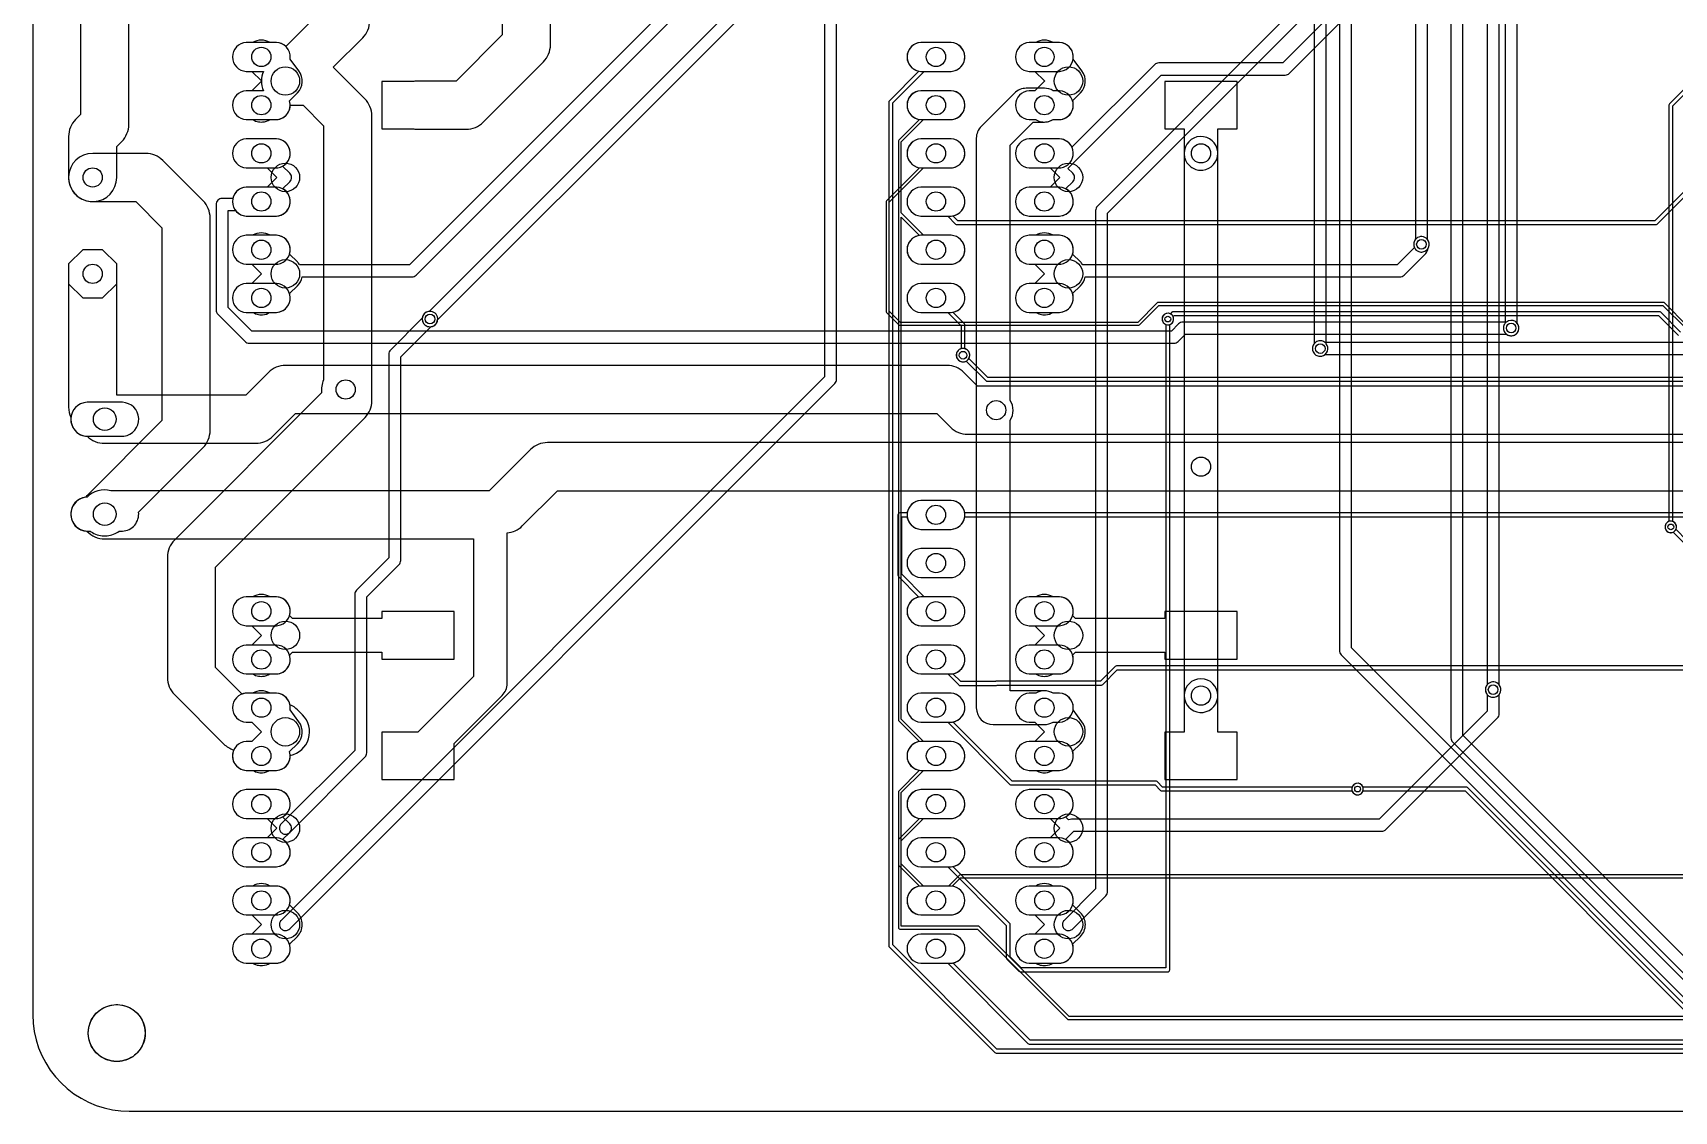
# Model space of a CAD drawing. Header units: millimetres. Extents: x 0 to 196, y 0 to 90.
# Drawn here: x 0 to 86.5, y 0.1 to 56.9 of the extents above; entities that cross this region are included whole.
import ezdxf

# ---------------------------------------------------------------- set-up
doc = ezdxf.new("R2010")
doc.units = ezdxf.units.MM

msp = doc.modelspace()

# ---------------------------------------------------------------- linework, layer by layer
at = {"layer": '16_copper'}
for points in [[(87.444, 6.572), (69.532, 24.484), (69.532, 75.338), (72.522, 78.327), (73.343, 78.327, 0.198912), (73.567, 78.42), (74.446, 79.299), (74.966, 79.299), (75.413, 79.745), (75.413, 80.376), (74.966, 80.823), (74.335, 80.823), (73.889, 80.376), (73.889, 79.745), (73.941, 79.693), (73.211, 78.962), (72.39, 78.962, 0.198912), (72.165, 78.869), (68.99, 75.694, 0.198912), (68.898, 75.47), (68.898, 24.352, 0.198912), (68.99, 24.128), (87.088, 6.03, 0.198912)], [(67.564, 76.041), (67.564, 40.513), (67.543, 40.485), (67.516, 40.439), (67.496, 40.39), (67.482, 40.338), (67.475, 40.286), (67.475, 40.232), (67.482, 40.18), (67.496, 40.128), (67.516, 40.079), (67.543, 40.033), (67.575, 39.99), (67.613, 39.953), (67.655, 39.92), (67.701, 39.894), (67.751, 39.873), (67.802, 39.86), (67.855, 39.853), (67.908, 39.853), (67.961, 39.86, 0.562259), (68.199, 40.513), (68.199, 75.91)], [(41.751, 74.676), (41.751, 38.771), (13.11, 10.131), (13.081, 10.097), (13.057, 10.06), (13.038, 10.019), (13.025, 9.977), (13.019, 9.933), (13.018, 9.888), (13.024, 9.844), (13.035, 9.801), (13.053, 9.76), (13.076, 9.722), (13.104, 9.688), (13.137, 9.658), (13.174, 9.632), (13.214, 9.613), (13.256, 9.598), (13.3, 9.59), (13.344, 9.589), (13.389, 9.593, 0.155131), (13.56, 9.681), (42.293, 38.415, 0.198912), (42.386, 38.64), (42.386, 74.544)], [(72.898, 75.121), (72.898, 46.006), (72.877, 45.978), (72.85, 45.932), (72.83, 45.883), (72.816, 45.831), (72.809, 45.778), (72.809, 45.725), (72.816, 45.672), (72.83, 45.621), (72.85, 45.572), (72.877, 45.525), (72.909, 45.483), (72.947, 45.446), (72.989, 45.413), (73.035, 45.386), (73.085, 45.366), (73.136, 45.352), (73.189, 45.345), (73.242, 45.345), (73.295, 45.352, 0.562259), (73.533, 46.006), (73.533, 74.989)], [(87.762, 7.525), (75.406, 19.88), (75.406, 74.041, 0.011242), (75.413, 74.056), (75.413, 74.687), (74.966, 75.133), (74.335, 75.133), (73.889, 74.687), (73.889, 74.056), (74.335, 73.609), (74.771, 73.609), (74.771, 19.748, 0.198912), (74.864, 19.524), (87.405, 6.983, 0.198912)], [(76.676, 71.184), (76.676, 22.542), (76.655, 22.515), (76.628, 22.469), (76.608, 22.419), (76.594, 22.368), (76.587, 22.315), (76.587, 22.262), (76.594, 22.209), (76.608, 22.158), (76.628, 22.108), (76.655, 22.062), (76.688, 22.02), (76.725, 21.982), (76.767, 21.95), (76.814, 21.923), (76.863, 21.903), (76.914, 21.889), (76.967, 21.882), (77.02, 21.882), (77.073, 21.889, 0.562259), (77.311, 22.542), (77.311, 71.052)], [(77.629, 69.437), (77.629, 41.592), (77.608, 41.565), (77.581, 41.519), (77.561, 41.469), (77.547, 41.418), (77.54, 41.365), (77.54, 41.312), (77.547, 41.259), (77.561, 41.208), (77.581, 41.158), (77.608, 41.112), (77.64, 41.07), (77.678, 41.032), (77.72, 41), (77.766, 40.973), (77.815, 40.953), (77.867, 40.939), (77.92, 40.932), (77.973, 40.932), (78.026, 40.939, 0.562259), (78.264, 41.592), (78.264, 69.306)], [(15.24, 58.057), (13.357, 56.174, 0.181857), (12.864, 56.388), (11.266, 56.388, 0.95208), (11.266, 54.864), (12.172, 54.864, 0.20879), (12.171, 53.848), (11.266, 53.848, 0.95208), (11.266, 52.324), (12.864, 52.324, 0.399908), (13.589, 53.086), (14.264, 53.086), (15.349, 52.001), (15.349, 38.614, 0.139873), (15.24, 37.922), (7.484, 30.166, 0.198912), (7.112, 29.268), (7.112, 22.929, 0.198912), (7.484, 22.031), (10.093, 19.422, 0.120313), (10.608, 19.11), (10.585, 19.053, 0.503357), (11.266, 18.034), (12.864, 18.034, 0.385743), (13.589, 18.759), (13.589, 18.822, 0.597666), (14.233, 20.964), (13.979, 21.218, 0.09713), (13.573, 21.49), (13.567, 21.521, 0.330355), (12.864, 22.098), (11.266, 22.098, 0.071955), (11.051, 22.056), (9.652, 23.455), (9.652, 28.742), (17.517, 36.607), (17.53, 36.62, 0.195147), (17.889, 37.505), (17.889, 52.527, 0.198912), (17.517, 53.425), (15.858, 55.083), (17.408, 56.633, 0.198912), (17.78, 57.531)], [(66.199, 57.821), (56.132, 47.754, 0.198912), (56.039, 47.53), (56.039, 11.784), (54.385, 10.131), (54.356, 10.097), (54.332, 10.06), (54.313, 10.019), (54.3, 9.977), (54.294, 9.933), (54.293, 9.888), (54.299, 9.844), (54.31, 9.801), (54.328, 9.76), (54.351, 9.722), (54.379, 9.688), (54.412, 9.658), (54.449, 9.632), (54.489, 9.613), (54.531, 9.598), (54.575, 9.59), (54.619, 9.589), (54.664, 9.593, 0.155131), (54.835, 9.681), (56.581, 11.428, 0.198912), (56.674, 11.652), (56.674, 47.398), (66.741, 57.465, 0.198912)], [(170.872, 3.34), (50.842, 3.34), (45.345, 8.837), (45.345, 53.203), (47.007, 54.864), (48.424, 54.864, 0.95208), (48.424, 56.388), (46.826, 56.388, 0.894038), (46.731, 54.875), (45.172, 53.317, 0.198912), (45.142, 53.245), (45.142, 8.795, 0.198912), (45.172, 8.723), (50.728, 3.167, 0.198912), (50.8, 3.137), (170.974, 3.137)], [(88.006, 54.875), (86.288, 53.158, 0.198912), (86.258, 53.086), (86.258, 31.148), (86.243, 31.143), (86.2, 31.122), (86.161, 31.093), (86.128, 31.06), (86.099, 31.021), (86.078, 30.978), (86.063, 30.932), (86.055, 30.885), (86.055, 30.837), (86.063, 30.79), (86.078, 30.744), (86.099, 30.701), (86.128, 30.662), (86.161, 30.629), (86.2, 30.6), (86.243, 30.579), (86.289, 30.564), (86.336, 30.556), (86.384, 30.556), (86.431, 30.564, 0.746974), (86.462, 31.148), (86.462, 53.044), (88.282, 54.864)], [(88.466, 4.293), (75.637, 17.122, 0.198912), (75.565, 17.151), (70.137, 17.151, 0.949259), (69.553, 16.978), (69.568, 16.933, 0.687507), (70.137, 16.948), (75.523, 16.948), (88.352, 4.119, 0.198912)]]:
    msp.add_lwpolyline(points, format="xyb", dxfattribs=at)
for points in [[(54.214, 54.871, 0.906347), (54.139, 56.388), (52.541, 56.388, 0.95208), (52.541, 54.864), (54.139, 54.864)], [(45.645, 20.693, 0.169977), (45.666, 20.647), (46.762, 19.552, 0.874716), (46.762, 18.04), (45.666, 16.945, 0.198912), (45.644, 16.891), (45.644, 13.081, 0.198912), (45.666, 13.027), (46.762, 11.932, 0.912653), (46.826, 10.414), (48.424, 10.414, 0.95208), (48.424, 11.938), (46.971, 11.938), (45.796, 13.113), (45.796, 16.859), (46.971, 18.034), (48.424, 18.034, 0.95208), (48.424, 19.558), (46.971, 19.558), (45.796, 20.733), (45.796, 47.187), (46.762, 46.222, 0.912653), (46.826, 44.704), (48.424, 44.704, 0.95208), (48.424, 46.228), (46.971, 46.228), (45.796, 47.403), (45.796, 51.149), (46.971, 52.324), (48.424, 52.324, 0.95208), (48.424, 53.848), (46.826, 53.848, 0.912653), (46.762, 52.33), (45.666, 51.235, 0.198912), (45.644, 51.181), (45.644, 20.701)], [(49.753, 21.326, 0.410942), (50.641, 20.447), (53.34, 20.447, 0.135739), (53.796, 20.574), (54.139, 20.574, 0.95208), (54.139, 22.098), (53.798, 22.098, 0.136086), (53.34, 22.225), (51.53, 22.225), (51.53, 36.482, 0.319061), (51.53, 37.52), (51.53, 50.972), (52.756, 52.197), (53.34, 52.197, 0.135739), (53.796, 52.324), (54.139, 52.324, 0.95208), (54.139, 53.848), (53.798, 53.848, 0.136086), (53.34, 53.975), (52.388, 53.975, 0.198912), (51.759, 53.715), (50.013, 51.968, 0.198912), (49.752, 51.34), (49.752, 21.336)], [(12.939, 49.791, 0.906347), (12.864, 51.308), (11.266, 51.308, 0.95208), (11.266, 49.784), (12.864, 49.784)], [(48.499, 49.791, 0.906347), (48.424, 51.308), (46.826, 51.308, 0.95208), (46.826, 49.784), (48.424, 49.784)], [(54.214, 49.791, 0.906347), (54.139, 51.308), (52.541, 51.308, 0.95208), (52.541, 49.784), (54.139, 49.784)], [(62.481, 50.62, 0.958928), (60.706, 50.546), (60.706, 21.971, 0.940378), (62.477, 21.862), (62.484, 21.971), (62.484, 50.546)], [(3.936, 30.391, 0.137405), (4.574, 30.641), (4.744, 30.641, 0.436822), (5.595, 31.643), (8.994, 35.043, 0.198912), (9.366, 35.941), (9.366, 47.149, 0.198912), (8.994, 48.047), (6.867, 50.174, 0.198912), (5.969, 50.546), (3.175, 50.546, 0.972989), (3.105, 48.008), (3.175, 48.006), (5.443, 48.006), (6.826, 46.623), (6.826, 36.467), (2.912, 32.553, 0.03383), (2.798, 32.425), (2.721, 32.411, 0.876976), (2.876, 30.641), (3.047, 30.641), (3.09, 30.608), (3.166, 30.56), (3.244, 30.518), (3.325, 30.481), (3.408, 30.45), (3.494, 30.425), (3.581, 30.406), (3.669, 30.393), (3.758, 30.386), (3.847, 30.385)], [(12.939, 47.251, 0.906347), (12.864, 48.768), (11.266, 48.768, 0.95208), (11.266, 47.244), (12.864, 47.244)], [(48.499, 47.251, 0.906347), (48.424, 48.768), (46.826, 48.768, 0.95208), (46.826, 47.244), (48.424, 47.244)], [(54.214, 47.251, 0.906347), (54.139, 48.768), (52.541, 48.768, 0.95208), (52.541, 47.244), (54.139, 47.244)], [(12.939, 44.711, 0.906347), (12.864, 46.228), (11.266, 46.228, 0.95208), (11.266, 44.704), (12.864, 44.704)], [(54.214, 44.711, 0.906347), (54.139, 46.228), (52.541, 46.228, 0.95208), (52.541, 44.704), (54.139, 44.704)], [(12.939, 42.171, 0.906347), (12.864, 43.688), (11.266, 43.688, 0.95208), (11.266, 42.164), (12.864, 42.164)], [(49.123, 39.56, 0.782376), (49.155, 40.251), (49.155, 41.497, 0.198912), (49.126, 41.569), (48.519, 42.175, 0.894038), (48.424, 43.688), (46.826, 43.688, 0.95208), (46.826, 42.164), (48.243, 42.164), (48.952, 41.455), (48.952, 40.251), (48.939, 40.247), (48.896, 40.229), (48.856, 40.206), (48.819, 40.178), (48.786, 40.145), (48.757, 40.108), (48.734, 40.067), (48.716, 40.024), (48.704, 39.979), (48.698, 39.933), (48.698, 39.886), (48.704, 39.84), (48.716, 39.795), (48.734, 39.752), (48.757, 39.712), (48.786, 39.675), (48.819, 39.642), (48.856, 39.613), (48.896, 39.59), (48.939, 39.572), (48.984, 39.56), (49.03, 39.554), (49.077, 39.554)], [(54.214, 42.171, 0.906347), (54.139, 43.688), (52.541, 43.688, 0.95208), (52.541, 42.164), (54.139, 42.164)], [(13.389, 14.673, 0.155131), (13.56, 14.761), (17.528, 18.73, 0.198912), (17.621, 18.955), (17.621, 27.173), (19.322, 28.874, 0.198912), (19.415, 29.099), (19.415, 39.826), (21, 41.411, 0.977472), (20.928, 42.221), (20.876, 42.214, 0.326797), (20.551, 41.86), (18.873, 40.182, 0.198912), (18.78, 39.957), (18.78, 29.23), (17.079, 27.53, 0.198912), (16.986, 27.305), (16.986, 19.086), (13.11, 15.211), (13.081, 15.177), (13.057, 15.14), (13.038, 15.099), (13.025, 15.057), (13.019, 15.013), (13.018, 14.968), (13.024, 14.924), (13.035, 14.881), (13.053, 14.84), (13.076, 14.802), (13.104, 14.768), (13.137, 14.738), (13.174, 14.712), (13.214, 14.693), (13.256, 14.678), (13.3, 14.67), (13.344, 14.669)], [(59.857, 7.424, 0.390017), (59.95, 7.525), (59.95, 41.527, 0.949259), (59.777, 42.112), (59.732, 42.097, 0.687507), (59.747, 41.527), (59.747, 7.626), (52.112, 7.626), (51.537, 8.202), (51.537, 9.906, 0.198912), (51.507, 9.978), (48.519, 12.965, 0.894038), (48.424, 14.478), (46.826, 14.478, 0.95208), (46.826, 12.954), (48.243, 12.954), (51.333, 9.864), (51.333, 8.16, 0.198912), (51.363, 8.088), (51.998, 7.453, 0.198912), (52.07, 7.423), (59.849, 7.423)], [(4.822, 35.647, 0.916332), (4.744, 37.431), (2.876, 37.431, 0.957293), (2.876, 35.641), (4.744, 35.641)], [(48.499, 30.741, 0.906347), (48.424, 32.258), (46.826, 32.258, 0.95208), (46.826, 30.734), (48.424, 30.734)], [(48.499, 28.201, 0.906347), (48.424, 29.718), (46.826, 29.718, 0.95208), (46.826, 28.194), (48.424, 28.194)], [(12.939, 25.661, 0.906347), (12.864, 27.178), (11.266, 27.178, 0.95208), (11.266, 25.654), (12.864, 25.654)], [(48.499, 25.661, 0.906347), (48.424, 27.178), (46.826, 27.178, 0.95208), (46.826, 25.654), (48.424, 25.654)], [(54.214, 25.661, 0.906347), (54.139, 27.178), (52.541, 27.178, 0.95208), (52.541, 25.654), (54.139, 25.654)], [(12.939, 23.121, 0.906347), (12.864, 24.638), (11.266, 24.638, 0.95208), (11.266, 23.114), (12.864, 23.114)], [(48.499, 23.121, 0.906347), (48.424, 24.638), (46.826, 24.638, 0.95208), (46.826, 23.114), (48.424, 23.114)], [(54.214, 23.121, 0.906347), (54.139, 24.638), (52.541, 24.638, 0.95208), (52.541, 23.114), (54.139, 23.114)], [(48.499, 20.581, 0.906347), (48.424, 22.098), (46.826, 22.098, 0.95208), (46.826, 20.574), (48.424, 20.574)], [(54.214, 18.041, 0.906347), (54.139, 19.558), (52.541, 19.558, 0.95208), (52.541, 18.034), (54.139, 18.034)], [(12.939, 15.501, 0.906347), (12.864, 17.018), (11.266, 17.018, 0.95208), (11.266, 15.494), (12.864, 15.494)], [(48.499, 15.501, 0.906347), (48.424, 17.018), (46.826, 17.018, 0.95208), (46.826, 15.494), (48.424, 15.494)], [(54.214, 15.501, 0.906347), (54.139, 17.018), (52.541, 17.018, 0.95208), (52.541, 15.494), (54.139, 15.494)], [(12.939, 12.961, 0.906347), (12.864, 14.478), (11.266, 14.478, 0.95208), (11.266, 12.954), (12.864, 12.954)], [(54.214, 12.961, 0.906347), (54.139, 14.478), (52.541, 14.478, 0.95208), (52.541, 12.954), (54.139, 12.954)], [(12.939, 10.421, 0.906347), (12.864, 11.938), (11.266, 11.938, 0.95208), (11.266, 10.414), (12.864, 10.414)], [(54.214, 10.421, 0.906347), (54.139, 11.938), (52.541, 11.938, 0.95208), (52.541, 10.414), (54.139, 10.414)], [(12.939, 7.881, 0.906347), (12.864, 9.398), (11.266, 9.398, 0.95208), (11.266, 7.874), (12.864, 7.874)], [(169.553, 3.614, 0.390017), (169.647, 3.715), (169.647, 7.874), (169.861, 7.874), (170.307, 8.32), (170.307, 8.952), (169.861, 9.398), (169.229, 9.398), (168.783, 8.952), (168.783, 8.32), (169.229, 7.874), (169.443, 7.874), (169.443, 3.816), (52.588, 3.816), (48.519, 7.885, 0.894038), (48.424, 9.398), (46.826, 9.398, 0.95208), (46.826, 7.874), (48.243, 7.874), (52.474, 3.643, 0.198912), (52.546, 3.613), (169.545, 3.613)], [(54.214, 7.881, 0.906347), (54.139, 9.398), (52.541, 9.398, 0.95208), (52.541, 7.874), (54.139, 7.874)]]:
    msp.add_lwpolyline(points, format="xyb", close=True, dxfattribs=at)
msp.add_lwpolyline([(4.445, 43.67), (4.445, 44.722), (3.701, 45.466), (2.649, 45.466), (1.905, 44.722), (1.905, 43.67), (2.649, 42.926), (3.701, 42.926)], close=True, dxfattribs=at)
at = {"layer": '1_copper'}
for points in [[(48.353, 73.154), (19.871, 44.672), (14.085, 44.672, 0.055012), (13.964, 44.825), (13.553, 45.235, 0.492232), (12.864, 46.228), (12.522, 46.228, 0.276989), (11.608, 46.228), (11.266, 46.228, 0.95208), (11.266, 44.704), (11.57, 44.704), (12.078, 44.196), (11.57, 43.688), (11.266, 43.688, 0.95208), (11.266, 42.164), (11.608, 42.164), (11.63, 42.151), (11.696, 42.117), (11.765, 42.089), (11.837, 42.067), (11.909, 42.051), (11.983, 42.041), (12.058, 42.037), (12.132, 42.04, 0.116544), (12.521, 42.164), (12.864, 42.164, 0.492232), (13.553, 43.157), (13.964, 43.567, 0.152628), (14.21, 44.037), (20.003, 44.037, 0.198912), (20.227, 44.13), (48.709, 72.612)], [(46.448, 67.757), (20.91, 42.219), (20.876, 42.214), (20.824, 42.2), (20.775, 42.18), (20.729, 42.153), (20.686, 42.121), (20.649, 42.083), (20.616, 42.041), (20.59, 41.995), (20.569, 41.946), (20.556, 41.894), (20.549, 41.841), (20.549, 41.788), (20.556, 41.735), (20.569, 41.684), (20.59, 41.635), (20.616, 41.588), (20.649, 41.546), (20.686, 41.509), (20.729, 41.476), (20.775, 41.449), (20.824, 41.429), (20.876, 41.415), (20.928, 41.408), (20.982, 41.408), (21.034, 41.415, 0.326797), (21.359, 41.77), (46.804, 67.215)], [(75.724, 65.124), (65.908, 55.309), (59.373, 55.309, 0.198912), (59.148, 55.216), (54.795, 50.863, 0.28025), (54.139, 51.308), (52.541, 51.308, 0.95208), (52.541, 49.784), (53.653, 49.784), (54.161, 49.276), (53.653, 48.768), (52.541, 48.768, 0.95208), (52.541, 47.244), (54.139, 47.244), (54.214, 47.251, 0.722861), (54.461, 48.678), (54.835, 49.051, 0.414214), (54.835, 49.501), (54.583, 49.752), (59.504, 54.674), (66.04, 54.674, 0.198912), (66.265, 54.766), (76.266, 64.768, 0.198912)], [(24.765, 63.246), (24.765, 56.787), (22.334, 54.356), (20.32, 54.356, 0.043589), (20.1, 54.336), (18.415, 54.336), (18.415, 51.836), (20.099, 51.836, 0.043745), (20.32, 51.816), (22.86, 51.816, 0.198912), (23.758, 52.188), (26.933, 55.363, 0.198912), (27.305, 56.261), (27.305, 64.516, 0.414214)], [(2.54, 61.203), (2.54, 52.596), (2.277, 52.333, 0.198912), (1.905, 51.435), (1.905, 49.276), (1.908, 49.187), (1.917, 49.098), (1.933, 49.011), (1.955, 48.924), (1.982, 48.84), (2.016, 48.757), (2.055, 48.677), (2.1, 48.6), (2.15, 48.526), (2.205, 48.456), (2.265, 48.39), (2.329, 48.329), (2.398, 48.272), (2.47, 48.22), (2.546, 48.173), (2.625, 48.132), (2.706, 48.096), (2.79, 48.066), (2.876, 48.042), (2.963, 48.024), (3.051, 48.012), (3.14, 48.006), (3.229, 48.007, 0.401739), (4.445, 49.276), (4.445, 50.909), (4.708, 51.172, 0.198912), (5.08, 52.07), (5.08, 60.746)], [(87.249, 41.446), (86.033, 42.662, 0.198912), (85.979, 42.685), (59.341, 42.685, 0.198912), (59.287, 42.662), (58.261, 41.637), (45.752, 41.637), (45.161, 42.227), (45.161, 47.974), (46.971, 49.784), (48.424, 49.784, 0.95208), (48.424, 51.308), (46.826, 51.308, 0.912653), (46.762, 49.79), (45.031, 48.06, 0.198912), (45.009, 48.006), (45.009, 42.196, 0.198912), (45.031, 42.142), (45.666, 41.507, 0.198912), (45.72, 41.485), (58.293, 41.485, 0.198912), (58.347, 41.507), (59.372, 42.532), (85.947, 42.532), (87.163, 41.316, 0.198912)], [(88.034, 49.507), (85.524, 46.996), (48.778, 46.996), (48.519, 47.255, 0.894038), (48.424, 48.768), (46.826, 48.768, 0.95208), (46.826, 47.244), (48.243, 47.244), (48.664, 46.823, 0.198912), (48.736, 46.793), (85.566, 46.793), (85.573, 46.794, 0.182645), (85.638, 46.823), (88.148, 49.333)], [(92.367, 38.284), (49.817, 38.284), (49.103, 38.998, 0.198912), (48.205, 39.37), (13.335, 39.37, 0.198912), (12.437, 38.998), (11.245, 37.806), (4.445, 37.806), (4.445, 44.722), (3.701, 45.466), (2.649, 45.466), (1.905, 44.722), (1.905, 37.171, 0.109544), (2.024, 36.634), (2.019, 36.575, 0.388878), (2.798, 35.647), (2.876, 35.641, 0.20447), (3.81, 35.266), (11.771, 35.266, 0.198912), (12.669, 35.638), (13.861, 36.83), (47.679, 36.83), (48.393, 36.116, 0.198912), (49.291, 35.744), (91.894, 35.744, 0.88615)], [(86.878, 41.123), (85.829, 42.172, 0.198912), (85.757, 42.202), (60.135, 42.202, 0.198912), (60.063, 42.172), (59.98, 42.09, 0.949261), (59.689, 41.554), (59.732, 41.532, 0.687512), (60.124, 41.946), (60.177, 41.999), (85.715, 41.999), (86.764, 40.949, 0.198912)], [(94.901, 40.577), (68.135, 40.577), (68.108, 40.598), (68.062, 40.624), (68.012, 40.645), (67.961, 40.658), (67.908, 40.665), (67.855, 40.665), (67.802, 40.658), (67.751, 40.645), (67.701, 40.624), (67.655, 40.598), (67.613, 40.565), (67.575, 40.528), (67.543, 40.485), (67.516, 40.439), (67.496, 40.39), (67.482, 40.338), (67.475, 40.286), (67.475, 40.232), (67.482, 40.18), (67.496, 40.128), (67.516, 40.079), (67.543, 40.033), (67.575, 39.99), (67.613, 39.953), (67.655, 39.92), (67.701, 39.894), (67.751, 39.873), (67.802, 39.86), (67.855, 39.853), (67.908, 39.853), (67.961, 39.86, 0.120079), (68.135, 39.942), (94.901, 39.942, 0.977471)], [(139.541, 38.741), (50.366, 38.741), (49.367, 39.741, 0.954416), (48.757, 40.108), (48.734, 40.067, 0.730922), (49.223, 39.597), (50.252, 38.568, 0.198912), (50.324, 38.538), (139.499, 38.538)], [(101.455, 35.306), (27.146, 35.306, 0.198912), (26.248, 34.934), (24.08, 32.766), (4.124, 32.766, 0.270579), (2.876, 32.431), (2.798, 32.425, 0.876976), (2.798, 30.647), (2.871, 30.641, 0.211078), (3.81, 30.226), (23.241, 30.226), (23.241, 22.974), (20.313, 20.046), (18.415, 20.046), (18.415, 17.546), (22.225, 17.546), (22.225, 19.444), (24.759, 21.977, 0.198912), (25.019, 22.606), (25.019, 30.548, 0.179462), (25.822, 30.915), (27.672, 32.766), (101.981, 32.766)], [(87.382, 31.598), (49.143, 31.598, 0.36165), (48.424, 32.258), (46.826, 32.258, 0.36165), (46.107, 31.598), (45.72, 31.598, 0.414214), (45.618, 31.496), (45.618, 28.321, 0.198912), (45.648, 28.249), (46.731, 27.167, 0.894038), (46.826, 25.654), (48.424, 25.654), (48.499, 25.661, 0.906347), (48.424, 27.178), (47.007, 27.178), (45.822, 28.363), (45.822, 31.394), (46.107, 31.394, 0.36165), (46.826, 30.734), (48.424, 30.734, 0.36165), (49.143, 31.394), (87.382, 31.394, 0.36165)], [(87.457, 23.533), (57.143, 23.533, 0.198912), (57.071, 23.503), (56.301, 22.733), (50.825, 22.733, 0.181847), (50.759, 22.708), (48.937, 22.708), (48.519, 23.125, 0.894038), (48.424, 24.638), (46.826, 24.638, 0.95208), (46.826, 23.114), (48.243, 23.114), (48.823, 22.534, 0.198912), (48.895, 22.504), (50.8, 22.504), (50.806, 22.505), (50.813, 22.505), (50.819, 22.507, 0.110387), (50.867, 22.53), (56.343, 22.53, 0.198912), (56.415, 22.56), (57.185, 23.33), (87.606, 23.33, 0.18269)], [(174.647, 5.061), (54.642, 5.061), (49.901, 9.801, 0.198912), (49.848, 9.823), (45.796, 9.823), (45.796, 14.319), (46.971, 15.494), (48.424, 15.494, 0.95208), (48.424, 17.018), (46.826, 17.018, 0.912653), (46.762, 15.5), (45.666, 14.405, 0.198912), (45.644, 14.351), (45.644, 9.747, 0.414214), (45.72, 9.671), (49.816, 9.671), (54.556, 4.931, 0.198912), (54.61, 4.909), (174.647, 4.909)]]:
    msp.add_lwpolyline(points, format="xyb", dxfattribs=at)
for points in [[(12.132, 52.2, 0.116544), (12.521, 52.324), (12.864, 52.324, 0.492232), (13.553, 53.317), (13.964, 53.727, 0.373238), (14.046, 54.889), (13.581, 55.51), (13.582, 55.514), (13.589, 55.589, 0.414214), (12.864, 56.388), (12.522, 56.388, 0.276989), (11.608, 56.388), (11.266, 56.388, 0.95208), (11.266, 54.864), (11.57, 54.864), (12.071, 54.362), (12.078, 54.356), (11.57, 53.848), (11.266, 53.848, 0.95208), (11.266, 52.324), (11.608, 52.324), (11.63, 52.311), (11.696, 52.277), (11.765, 52.249), (11.837, 52.227), (11.909, 52.211), (11.983, 52.201), (12.058, 52.197)], [(48.499, 54.871, 0.906347), (48.424, 56.388), (46.826, 56.388, 0.95208), (46.826, 54.864), (48.424, 54.864)], [(53.407, 52.2, 0.116544), (53.796, 52.324), (54.139, 52.324, 0.492232), (54.828, 53.317), (55.239, 53.727, 0.373238), (55.321, 54.889), (54.856, 55.51), (54.857, 55.514), (54.864, 55.589, 0.414214), (54.139, 56.388), (53.797, 56.388, 0.276989), (52.883, 56.388), (52.541, 56.388, 0.95208), (52.541, 54.864), (52.845, 54.864), (53.346, 54.362), (53.353, 54.356), (52.845, 53.848), (52.541, 53.848, 0.95208), (52.541, 52.324), (52.883, 52.324), (52.905, 52.311), (52.971, 52.277), (53.04, 52.249), (53.112, 52.227), (53.184, 52.211), (53.258, 52.201), (53.333, 52.197)], [(48.499, 52.331, 0.906347), (48.424, 53.848), (46.826, 53.848, 0.95208), (46.826, 52.324), (48.424, 52.324)], [(61.689, 49.662, 0.383418), (62.484, 50.546), (62.484, 51.836), (63.5, 51.836), (63.5, 54.336), (59.69, 54.336), (59.69, 51.836), (60.706, 51.836), (60.706, 50.546), (60.709, 50.472), (60.718, 50.398), (60.734, 50.325), (60.756, 50.253), (60.783, 50.184), (60.816, 50.117), (60.855, 50.054), (60.899, 49.993), (60.947, 49.937), (61.001, 49.885), (61.058, 49.837), (61.119, 49.795), (61.184, 49.758), (61.251, 49.726), (61.321, 49.7), (61.393, 49.68), (61.466, 49.666), (61.54, 49.659), (61.615, 49.657)], [(60.171, 40.545, 0.19509), (60.391, 40.638), (60.774, 41.021), (77.692, 41.021, 0.977471), (78.215, 41.645), (78.173, 41.677, 0.326798), (77.692, 41.656), (60.643, 41.656, 0.198912), (60.418, 41.563), (60.035, 41.18), (11.562, 41.18), (10.319, 42.423), (10.319, 47.53), (10.708, 47.53, 0.214877), (11.266, 47.244), (12.864, 47.244, 0.760912), (13.186, 48.678), (13.56, 49.051, 0.414214), (13.56, 49.501), (13.186, 49.874, 0.760912), (12.864, 51.308), (11.266, 51.308, 0.95208), (11.266, 49.784), (12.378, 49.784), (12.886, 49.276), (12.378, 48.768), (11.266, 48.768, 0.340252), (10.558, 48.165), (10.001, 48.165, 0.414214), (9.684, 47.847), (9.684, 42.291, 0.198912), (9.777, 42.066), (11.205, 40.638, 0.198912), (11.43, 40.545), (60.166, 40.545)], [(48.499, 44.711, 0.906347), (48.424, 46.228), (46.826, 46.228, 0.95208), (46.826, 44.704), (48.424, 44.704)], [(53.407, 42.04, 0.116544), (53.796, 42.164), (54.139, 42.164, 0.492232), (54.828, 43.157), (55.239, 43.567, 0.152628), (55.485, 44.037), (72.073, 44.037, 0.198912), (72.297, 44.13), (73.44, 45.273, 0.220237), (73.554, 45.525), (73.581, 45.572, 1), (72.85, 45.932), (72.83, 45.883, 0.194099), (72.847, 45.579), (71.941, 44.672), (55.36, 44.672, 0.055012), (55.239, 44.825), (54.828, 45.235, 0.492232), (54.139, 46.228), (53.797, 46.228, 0.276989), (52.883, 46.228), (52.541, 46.228, 0.95208), (52.541, 44.704), (52.845, 44.704), (53.353, 44.196), (52.845, 43.688), (52.541, 43.688, 0.95208), (52.541, 42.164), (52.883, 42.164), (52.905, 42.151), (52.971, 42.117), (53.04, 42.089), (53.112, 42.067), (53.184, 42.051), (53.258, 42.041), (53.333, 42.037)], [(48.499, 42.171, 0.906347), (48.424, 43.688), (46.826, 43.688, 0.95208), (46.826, 42.164), (48.424, 42.164)], [(133.833, 12.504, 0.182645), (133.898, 12.533), (135.456, 14.091), (141.105, 14.091, 0.954409), (141.796, 14.262), (141.784, 14.307, 0.730917), (141.105, 14.294), (135.414, 14.294, 0.198912), (135.342, 14.264), (133.784, 12.706), (127.36, 12.706), (109.927, 30.139, 0.198912), (109.855, 30.169), (87.196, 30.169), (86.635, 30.73, 0.949261), (86.099, 31.021), (86.078, 30.978, 0.687512), (86.491, 30.586), (87.082, 29.995, 0.198912), (87.154, 29.966), (109.813, 29.966), (127.246, 12.533, 0.198912), (127.318, 12.503), (133.826, 12.503)], [(48.499, 28.201, 0.906347), (48.424, 29.718), (46.826, 29.718, 0.95208), (46.826, 28.194), (48.424, 28.194)], [(12.132, 22.99, 0.116544), (12.521, 23.114), (12.864, 23.114, 0.492232), (13.553, 24.107), (13.703, 24.257), (18.415, 24.257), (18.415, 23.896), (22.225, 23.896), (22.225, 26.396), (18.415, 26.396), (18.415, 26.035), (13.703, 26.035), (13.553, 26.185, 0.492232), (12.864, 27.178), (12.522, 27.178, 0.276989), (11.608, 27.178), (11.266, 27.178, 0.95208), (11.266, 25.654), (11.57, 25.654), (12.078, 25.146), (11.57, 24.638), (11.266, 24.638, 0.95208), (11.266, 23.114), (11.608, 23.114), (11.63, 23.101), (11.696, 23.067), (11.765, 23.039), (11.837, 23.017), (11.909, 23.001), (11.983, 22.991), (12.058, 22.987)], [(53.407, 22.99, 0.116544), (53.796, 23.114), (54.139, 23.114, 0.492232), (54.828, 24.107), (54.978, 24.257), (59.69, 24.257), (59.69, 23.896), (63.5, 23.896), (63.5, 26.396), (59.69, 26.396), (59.69, 26.035), (54.978, 26.035), (54.828, 26.185, 0.492232), (54.139, 27.178), (53.797, 27.178, 0.276989), (52.883, 27.178), (52.541, 27.178, 0.95208), (52.541, 25.654), (52.845, 25.654), (53.353, 25.146), (52.845, 24.638), (52.541, 24.638, 0.95208), (52.541, 23.114), (52.883, 23.114), (52.905, 23.101), (52.971, 23.067), (53.04, 23.039), (53.112, 23.017), (53.184, 23.001), (53.258, 22.991), (53.333, 22.987)], [(71.12, 14.827, 0.198912), (71.345, 14.92), (77.218, 20.794, 0.198912), (77.311, 21.018), (77.311, 22.035, 0.977471), (76.688, 22.557), (76.655, 22.515, 0.326798), (76.676, 22.035), (76.676, 21.15), (70.988, 15.462), (54.769, 15.462, 0.122498), (54.62, 15.425), (54.461, 15.584, 0.760912), (54.139, 17.018), (52.541, 17.018, 0.95208), (52.541, 15.494), (53.653, 15.494), (54.161, 14.986), (53.653, 14.478), (52.541, 14.478, 0.95208), (52.541, 12.954), (54.139, 12.954, 0.760912), (54.461, 14.388), (54.9, 14.827)], [(63.5, 20.046), (62.484, 20.046), (62.484, 21.971, 1), (60.706, 21.971), (60.706, 20.046), (59.69, 20.046), (59.69, 17.546), (63.5, 17.546)], [(12.132, 17.91, 0.116544), (12.521, 18.034), (12.864, 18.034, 0.492232), (13.553, 19.027), (13.964, 19.437, 0.373238), (14.046, 20.599), (13.581, 21.22), (13.582, 21.224), (13.589, 21.299, 0.414214), (12.864, 22.098), (12.522, 22.098, 0.276989), (11.608, 22.098), (11.266, 22.098, 0.95208), (11.266, 20.574), (11.57, 20.574), (12.071, 20.072), (12.078, 20.066), (11.57, 19.558), (11.266, 19.558, 0.95208), (11.266, 18.034), (11.608, 18.034), (11.63, 18.021), (11.696, 17.987), (11.765, 17.959), (11.837, 17.937), (11.909, 17.921), (11.983, 17.911), (12.058, 17.907)], [(69.921, 16.752, 1), (69.779, 17.347), (69.733, 17.332, 0.212717), (69.563, 17.151), (59.573, 17.151), (59.286, 17.439, 0.198912), (59.214, 17.469), (51.636, 17.469), (48.519, 20.585, 0.894038), (48.424, 22.098), (46.826, 22.098, 0.95208), (46.826, 20.574), (48.243, 20.574), (51.522, 17.295, 0.198912), (51.594, 17.266), (59.172, 17.266), (59.459, 16.978, 0.198912), (59.531, 16.948), (69.563, 16.948), (69.568, 16.933), (69.589, 16.89), (69.618, 16.851), (69.651, 16.817), (69.69, 16.789), (69.733, 16.767), (69.779, 16.752), (69.826, 16.745), (69.874, 16.745)], [(53.407, 17.91, 0.116544), (53.796, 18.034), (54.139, 18.034, 0.492232), (54.828, 19.027), (55.239, 19.437, 0.373238), (55.321, 20.599), (54.856, 21.22), (54.857, 21.224), (54.864, 21.299, 0.414214), (54.139, 22.098), (53.797, 22.098, 0.276989), (52.883, 22.098), (52.541, 22.098, 0.95208), (52.541, 20.574), (52.845, 20.574), (53.346, 20.072), (53.353, 20.066), (52.845, 19.558), (52.541, 19.558, 0.95208), (52.541, 18.034), (52.883, 18.034), (52.905, 18.021), (52.971, 17.987), (53.04, 17.959), (53.112, 17.937), (53.184, 17.921), (53.258, 17.911), (53.333, 17.907)], [(48.499, 18.041, 0.906347), (48.424, 19.558), (46.826, 19.558, 0.95208), (46.826, 18.034), (48.424, 18.034)], [(12.939, 12.961, 0.722861), (13.186, 14.388), (13.56, 14.761, 0.414214), (13.56, 15.211), (13.186, 15.584, 0.760912), (12.864, 17.018), (11.266, 17.018, 0.95208), (11.266, 15.494), (12.378, 15.494), (12.886, 14.986), (12.378, 14.478), (11.266, 14.478, 0.95208), (11.266, 12.954), (12.864, 12.954)], [(48.499, 12.961, 0.906347), (48.424, 14.478), (46.826, 14.478, 0.95208), (46.826, 12.954), (48.424, 12.954)], [(48.499, 10.421, 0.868643), (48.488, 11.932), (48.927, 12.37), (87.598, 12.37), (88.037, 11.932, 0.912653), (88.101, 10.414), (89.699, 10.414, 0.95208), (89.699, 11.938), (88.246, 11.938), (87.684, 12.5, 0.198912), (87.63, 12.522), (48.895, 12.522, 0.198912), (48.841, 12.5), (48.279, 11.938), (46.826, 11.938, 0.95208), (46.826, 10.414), (48.424, 10.414)], [(12.132, 7.75, 0.116544), (12.521, 7.874), (12.864, 7.874, 0.492232), (13.553, 8.867), (13.964, 9.277, 0.414214), (13.964, 10.535), (13.553, 10.945, 0.492232), (12.864, 11.938), (12.522, 11.938, 0.276989), (11.608, 11.938), (11.266, 11.938, 0.95208), (11.266, 10.414), (11.57, 10.414), (12.078, 9.906), (11.57, 9.398), (11.266, 9.398, 0.95208), (11.266, 7.874), (11.608, 7.874), (11.63, 7.861), (11.696, 7.827), (11.765, 7.799), (11.837, 7.777), (11.909, 7.761), (11.983, 7.751), (12.058, 7.747)], [(53.407, 7.75, 0.116544), (53.796, 7.874), (54.139, 7.874, 0.492232), (54.828, 8.867), (55.239, 9.277, 0.414214), (55.239, 10.535), (54.828, 10.945, 0.492232), (54.139, 11.938), (53.797, 11.938, 0.276989), (52.883, 11.938), (52.541, 11.938, 0.95208), (52.541, 10.414), (52.845, 10.414), (53.353, 9.906), (52.845, 9.398), (52.541, 9.398, 0.95208), (52.541, 7.874), (52.883, 7.874), (52.905, 7.861), (52.971, 7.827), (53.04, 7.799), (53.112, 7.777), (53.184, 7.761), (53.258, 7.751), (53.333, 7.747)], [(48.499, 7.881, 0.906347), (48.424, 9.398), (46.826, 9.398, 0.95208), (46.826, 7.874), (48.424, 7.874)]]:
    msp.add_lwpolyline(points, format="xyb", close=True, dxfattribs=at)
at = {"layer": 'drills_NPTH'}
msp.add_circle((4.445, 4.191), 1.5, dxfattribs=at)
at = {"layer": 'drills_PTH'}
for centre, radius in [((12.065, 55.626), 0.508), ((47.625, 55.626), 0.508), ((53.34, 55.626), 0.508), ((13.335, 54.356), 0.75), ((54.61, 54.356), 0.75), ((12.065, 53.086), 0.508), ((47.625, 53.086), 0.508), ((53.34, 53.086), 0.508), ((12.065, 50.546), 0.508), ((47.625, 50.546), 0.508), ((53.34, 50.546), 0.508), ((3.175, 49.276), 0.508), ((13.335, 49.276), 0.75), ((54.61, 49.276), 0.75), ((12.065, 48.006), 0.508), ((47.625, 48.006), 0.508), ((53.34, 48.006), 0.508), ((12.065, 45.466), 0.508), ((47.625, 45.466), 0.508), ((53.34, 45.466), 0.508), ((3.175, 44.196), 0.508), ((13.335, 44.196), 0.75), ((54.61, 44.196), 0.75), ((12.065, 42.926), 0.508), ((47.625, 42.926), 0.508), ((53.34, 42.926), 0.508), ((3.81, 36.536), 0.597), ((3.81, 31.536), 0.597), ((47.625, 31.496), 0.508), ((47.625, 28.956), 0.508), ((12.065, 26.416), 0.508), ((47.625, 26.416), 0.508), ((53.34, 26.416), 0.508), ((13.335, 25.146), 0.75), ((54.61, 25.146), 0.75), ((12.065, 23.876), 0.508), ((47.625, 23.876), 0.508), ((53.34, 23.876), 0.508), ((12.065, 21.336), 0.508), ((47.625, 21.336), 0.508), ((53.34, 21.336), 0.508), ((13.335, 20.066), 0.75), ((54.61, 20.066), 0.75), ((12.065, 18.796), 0.508), ((47.625, 18.796), 0.508), ((53.34, 18.796), 0.508), ((12.065, 16.256), 0.508), ((47.625, 16.256), 0.508), ((53.34, 16.256), 0.508), ((13.335, 14.986), 0.75), ((54.61, 14.986), 0.75), ((12.065, 13.716), 0.508), ((47.625, 13.716), 0.508), ((53.34, 13.716), 0.508), ((12.065, 11.176), 0.508), ((47.625, 11.176), 0.508), ((53.34, 11.176), 0.508), ((13.335, 9.906), 0.75), ((54.61, 9.906), 0.75), ((12.065, 8.636), 0.508), ((47.625, 8.636), 0.508), ((53.34, 8.636), 0.508)]:
    msp.add_circle(centre, radius, dxfattribs=at)
at = {"layer": 'drills_via_1_16'}
for centre, radius in [((61.595, 50.546), 0.508), ((73.216, 45.752), 0.254), ((20.955, 41.815), 0.254), ((59.849, 41.815), 0.152), ((77.946, 41.339), 0.254), ((49.054, 39.91), 0.203), ((67.882, 40.259), 0.254), ((16.51, 38.1), 0.508), ((50.8, 37.014), 0.508), ((61.595, 34.036), 0.508), ((86.36, 30.861), 0.152), ((76.994, 22.289), 0.254), ((61.595, 21.971), 0.508), ((69.85, 17.05), 0.152)]:
    msp.add_circle(centre, radius, dxfattribs=at)
at = {"layer": 'holes'}
msp.add_lwpolyline([(2.945, 4.245), (2.953, 4.351), (2.968, 4.458), (2.991, 4.562), (3.021, 4.665), (3.058, 4.765), (3.103, 4.863), (3.154, 4.957), (3.212, 5.047), (3.276, 5.133), (3.346, 5.214), (3.422, 5.29), (3.503, 5.36), (3.589, 5.424), (3.679, 5.482), (3.773, 5.533), (3.871, 5.578), (3.971, 5.615), (4.074, 5.645), (4.179, 5.668), (4.285, 5.683), (4.391, 5.691), (4.499, 5.691), (4.605, 5.683), (4.712, 5.668), (4.816, 5.645), (4.919, 5.615), (5.019, 5.578), (5.117, 5.533), (5.211, 5.482), (5.301, 5.424), (5.387, 5.36), (5.468, 5.29), (5.544, 5.214), (5.614, 5.133), (5.678, 5.047), (5.736, 4.957), (5.787, 4.863), (5.832, 4.765), (5.869, 4.665), (5.899, 4.562), (5.922, 4.458), (5.937, 4.351), (5.945, 4.245), (5.945, 4.137), (5.937, 4.031), (5.922, 3.925), (5.899, 3.82), (5.869, 3.717), (5.832, 3.617), (5.787, 3.519), (5.736, 3.425), (5.678, 3.335), (5.614, 3.249), (5.544, 3.168), (5.468, 3.092), (5.387, 3.022), (5.301, 2.958), (5.211, 2.9), (5.117, 2.849), (5.019, 2.804), (4.919, 2.767), (4.816, 2.737), (4.712, 2.714), (4.605, 2.699), (4.499, 2.691), (4.391, 2.691), (4.285, 2.699), (4.179, 2.714), (4.074, 2.737), (3.971, 2.767), (3.871, 2.804), (3.773, 2.849), (3.679, 2.9), (3.589, 2.958), (3.503, 3.022), (3.422, 3.092), (3.346, 3.168), (3.276, 3.249), (3.212, 3.335), (3.154, 3.425), (3.103, 3.519), (3.058, 3.617), (3.021, 3.717), (2.991, 3.82), (2.968, 3.925), (2.953, 4.031), (2.945, 4.137), (2.945, 4.245)], close=True, dxfattribs=at)
at = {"layer": 'outline'}
msp.add_lwpolyline([(0.02, 84.836), (0.02, 5.156), (0.02, 5.156), (0.039, 4.713), (0.097, 4.274), (0.193, 3.841), (0.326, 3.419), (0.496, 3.009), (0.701, 2.616), (0.939, 2.242), (1.208, 1.891), (1.508, 1.564), (1.835, 1.264), (2.186, 0.995), (2.56, 0.757), (2.953, 0.552), (3.363, 0.382), (3.785, 0.249), (4.218, 0.153), (4.657, 0.095), (5.1, 0.076), (191.135, 0.076)], dxfattribs=at)

doc.saveas('drawing.dxf')
